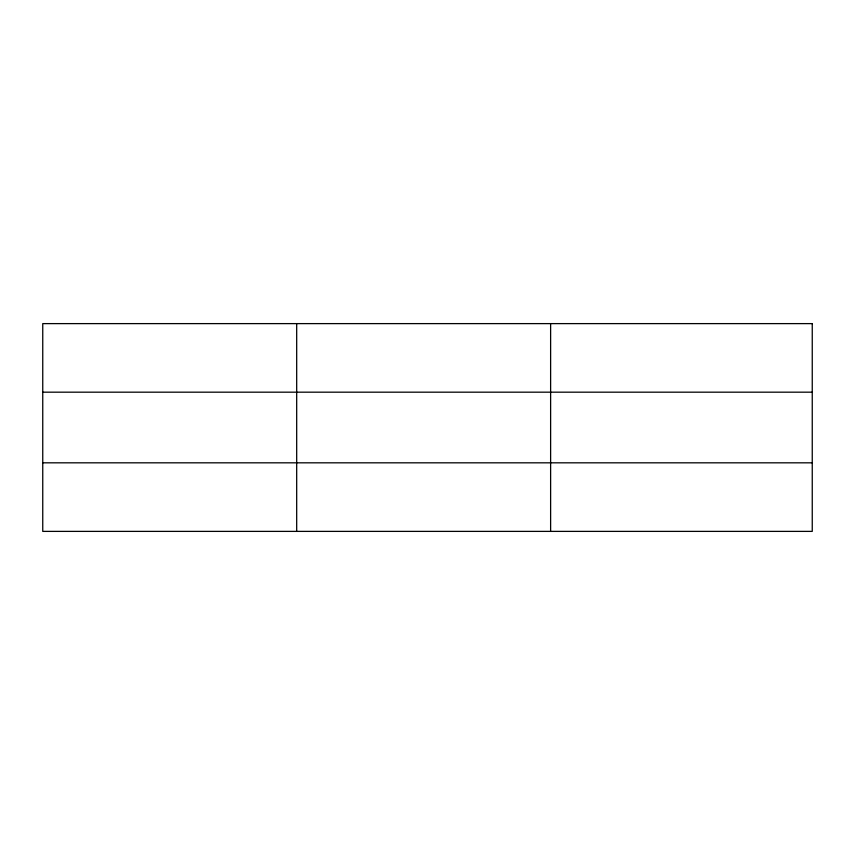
<?xml version="1.0" encoding="UTF-8"?>
<svg xmlns="http://www.w3.org/2000/svg" width="855" height="855" viewBox="0 0 855 855"><rect width="100%" height="100%" fill="white"/><g stroke="black" fill="none" stroke-linecap="round" stroke-linejoin="round"><path stroke-width="1.28" d="M42.75 392.178L812.25 392.178M42.75 462.822L812.25 462.822M550.62 323.618L550.62 531.383M296.685 323.618L296.685 531.383M812.25 323.618L42.75 323.618L42.75 531.383L812.25 531.383L812.25 323.618"/></g></svg>
